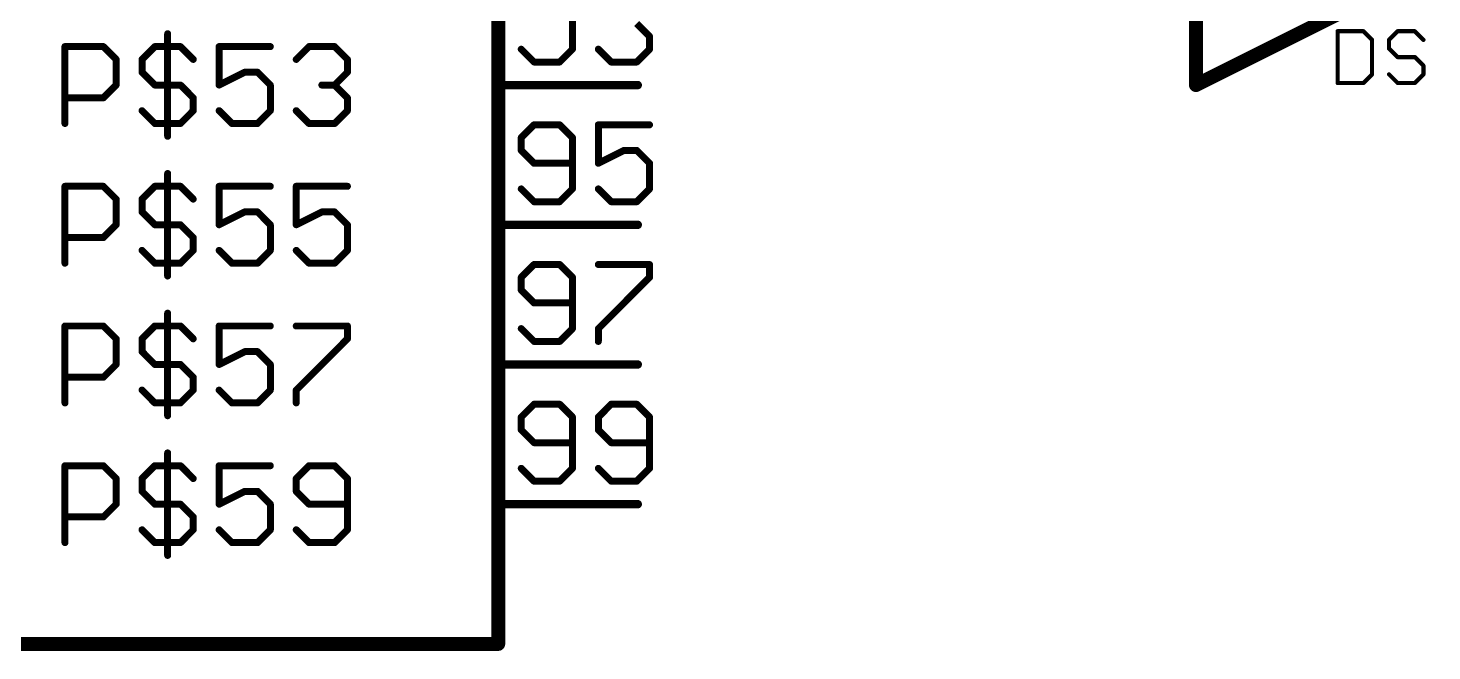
# Model space of a CAD drawing. Extents: x -72 to 265, y -97 to 216.
# Drawn here: x -6.02 to 19.53, y 22.73 to 34.06 of the extents above; entities that cross this region are included whole.
import ezdxf

# ---------------------------------------------------------------- set-up
doc = ezdxf.new("R2010")
doc.units = 0
for name, color, linetype in [('94', 14, 'CONTINUOUS'), ('95', 251, 'CONTINUOUS'), ('96', 251, 'CONTINUOUS')]:
    doc.layers.add(name, color=color, linetype=linetype)

msp = doc.modelspace()

# ---------------------------------------------------------------- linework, layer by layer
at = {"layer": '94'}
for points, const_width in [([(2.54, 22.86), (2.54, 101.6)], 0.254), ([(15.24, 40.64), (15.24, 33.02)], 0.254), ([(15.24, 33.02), (22.86, 36.83)], 0.254), ([(5.08, 33.02), (2.54, 33.02)], 0.1524), ([(5.08, 30.48), (2.54, 30.48)], 0.1524), ([(5.08, 27.94), (2.54, 27.94)], 0.1524), ([(5.08, 25.4), (2.54, 25.4)], 0.1524), ([(-25.4, 22.86), (2.54, 22.86)], 0.254)]:
    msp.add_lwpolyline(points, dxfattribs=dict(at, const_width=const_width))
for points, const_width in [([(2.54, 33.0581, 1), (2.54, 32.9819)], 0.0762), ([(5.08, 32.9819, 1), (5.08, 33.0581)], 0.0762), ([(15.2116, 33.0768, 1), (15.2684, 32.9632)], 0.127), ([(15.1765, 33.02, 1), (15.3035, 33.02)], 0.127), ([(2.54, 30.5181, 1), (2.54, 30.4419)], 0.0762), ([(5.08, 30.4419, 1), (5.08, 30.5181)], 0.0762), ([(2.54, 27.9781, 1), (2.54, 27.9019)], 0.0762), ([(5.08, 27.9019, 1), (5.08, 27.9781)], 0.0762), ([(2.54, 25.4381, 1), (2.54, 25.3619)], 0.0762), ([(5.08, 25.3619, 1), (5.08, 25.4381)], 0.0762), ([(2.4765, 22.86, 1), (2.6035, 22.86)], 0.127), ([(2.54, 22.7965, 1), (2.54, 22.9235)], 0.127)]:
    msp.add_lwpolyline(points, format="xyb", dxfattribs=dict(at, const_width=const_width))
at = {"layer": '95', "const_width": 0.127}
for points in [[(3.8912, 33.6721), (3.8912, 34.6043)], [(-3.4771, 33.9527), (-3.4771, 32.0885)], [(5.0615, 34.1382), (5.2945, 33.9052)], [(-5.3464, 32.3215), (-5.3464, 33.7197)], [(-5.3464, 33.7197), (-4.6473, 33.7197)], [(-4.6473, 33.7197), (-4.4143, 33.4867)], [(-3.9431, 33.4867), (-3.7101, 33.7197)], [(-3.7101, 33.7197), (-3.244, 33.7197)], [(-3.244, 33.7197), (-3.011, 33.4867)], [(-1.6077, 33.7197), (-2.5399, 33.7197)], [(-2.5399, 33.7197), (-2.5399, 33.0206)], [(-1.1366, 33.4867), (-0.9036, 33.7197)], [(-0.9036, 33.7197), (-0.4375, 33.7197)], [(-0.4375, 33.7197), (-0.2045, 33.4867)], [(2.9591, 33.6721), (3.1921, 33.4391)], [(3.6582, 33.4391), (3.8912, 33.6721)], [(4.5954, 33.4391), (4.3624, 33.6721)], [(5.2945, 33.6721), (5.0615, 33.4391)], [(5.2945, 33.9052), (5.2945, 33.6721)], [(-4.4143, 33.4867), (-4.4143, 33.0206)], [(-3.9431, 33.2536), (-3.9431, 33.4867)], [(-0.2045, 33.4867), (-0.2045, 33.2536)], [(3.1921, 33.4391), (3.6582, 33.4391)], [(5.0615, 33.4391), (4.5954, 33.4391)], [(-3.7101, 33.0206), (-3.9431, 33.2536)], [(-2.5399, 33.0206), (-2.0738, 33.2536)], [(-2.0738, 33.2536), (-1.8408, 33.2536)], [(-1.8408, 33.2536), (-1.6077, 33.0206)], [(-0.2045, 33.2536), (-0.4375, 33.0206)], [(-4.4143, 33.0206), (-4.6473, 32.7876)], [(-3.244, 33.0206), (-3.7101, 33.0206)], [(-3.011, 32.7876), (-3.244, 33.0206)], [(-1.6077, 33.0206), (-1.6077, 32.5545)], [(-0.4375, 33.0206), (-0.6705, 33.0206)], [(-0.4375, 33.0206), (-0.2045, 32.7876)], [(-4.6473, 32.7876), (-5.3464, 32.7876)], [(-3.011, 32.5545), (-3.011, 32.7876)], [(-0.2045, 32.7876), (-0.2045, 32.5545)], [(-3.9431, 32.5545), (-3.7101, 32.3215)], [(-3.244, 32.3215), (-3.011, 32.5545)], [(-2.3068, 32.3215), (-2.5399, 32.5545)], [(-1.6077, 32.5545), (-1.8408, 32.3215)], [(-0.9036, 32.3215), (-1.1366, 32.5545)], [(-0.2045, 32.5545), (-0.4375, 32.3215)], [(-3.7101, 32.3215), (-3.244, 32.3215)], [(-1.8408, 32.3215), (-2.3068, 32.3215)], [(-0.4375, 32.3215), (-0.9036, 32.3215)], [(3.1921, 32.2973), (2.9591, 32.0643)], [(3.6582, 32.2973), (3.1921, 32.2973)], [(3.8912, 32.0643), (3.6582, 32.2973)], [(5.2945, 32.2973), (4.3624, 32.2973)], [(4.3624, 32.2973), (4.3624, 31.5982)], [(2.9591, 32.0643), (2.9591, 31.8312)], [(3.8912, 31.1321), (3.8912, 32.0643)], [(2.9591, 31.8312), (3.1921, 31.5982)], [(4.3624, 31.5982), (4.8284, 31.8312)], [(4.8284, 31.8312), (5.0615, 31.8312)], [(5.0615, 31.8312), (5.2945, 31.5982)], [(-3.4771, 31.4127), (-3.4771, 29.5485)], [(3.1921, 31.5982), (3.8912, 31.5982)], [(5.2945, 31.5982), (5.2945, 31.1321)], [(-5.3464, 29.7815), (-5.3464, 31.1797)], [(-5.3464, 31.1797), (-4.6473, 31.1797)], [(-4.6473, 31.1797), (-4.4143, 30.9467)], [(-3.9431, 30.9467), (-3.7101, 31.1797)], [(-3.7101, 31.1797), (-3.244, 31.1797)], [(-3.244, 31.1797), (-3.011, 30.9467)], [(-1.6077, 31.1797), (-2.5399, 31.1797)], [(-2.5399, 31.1797), (-2.5399, 30.4806)], [(-0.2045, 31.1797), (-1.1366, 31.1797)], [(-1.1366, 31.1797), (-1.1366, 30.4806)], [(2.9591, 31.1321), (3.1921, 30.8991)], [(3.6582, 30.8991), (3.8912, 31.1321)], [(4.5954, 30.8991), (4.3624, 31.1321)], [(5.2945, 31.1321), (5.0615, 30.8991)], [(-4.4143, 30.9467), (-4.4143, 30.4806)], [(-3.9431, 30.7136), (-3.9431, 30.9467)], [(3.1921, 30.8991), (3.6582, 30.8991)], [(5.0615, 30.8991), (4.5954, 30.8991)], [(-3.7101, 30.4806), (-3.9431, 30.7136)], [(-2.5399, 30.4806), (-2.0738, 30.7136)], [(-2.0738, 30.7136), (-1.8408, 30.7136)], [(-1.8408, 30.7136), (-1.6077, 30.4806)], [(-1.1366, 30.4806), (-0.6705, 30.7136)], [(-0.6705, 30.7136), (-0.4375, 30.7136)], [(-0.4375, 30.7136), (-0.2045, 30.4806)], [(-4.4143, 30.4806), (-4.6473, 30.2476)], [(-3.244, 30.4806), (-3.7101, 30.4806)], [(-3.011, 30.2476), (-3.244, 30.4806)], [(-1.6077, 30.4806), (-1.6077, 30.0145)], [(-0.2045, 30.4806), (-0.2045, 30.0145)], [(-4.6473, 30.2476), (-5.3464, 30.2476)], [(-3.011, 30.0145), (-3.011, 30.2476)], [(-3.9431, 30.0145), (-3.7101, 29.7815)], [(-3.244, 29.7815), (-3.011, 30.0145)], [(-2.3068, 29.7815), (-2.5399, 30.0145)], [(-1.6077, 30.0145), (-1.8408, 29.7815)], [(-0.9036, 29.7815), (-1.1366, 30.0145)], [(-0.2045, 30.0145), (-0.4375, 29.7815)], [(-3.7101, 29.7815), (-3.244, 29.7815)], [(-1.8408, 29.7815), (-2.3068, 29.7815)], [(-0.4375, 29.7815), (-0.9036, 29.7815)], [(3.1921, 29.7573), (2.9591, 29.5243)], [(3.6582, 29.7573), (3.1921, 29.7573)], [(3.8912, 29.5243), (3.6582, 29.7573)], [(4.3624, 29.7573), (5.2945, 29.7573)], [(5.2945, 29.7573), (5.2945, 29.5243)], [(2.9591, 29.5243), (2.9591, 29.2912)], [(3.8912, 28.5921), (3.8912, 29.5243)], [(5.2945, 29.5243), (4.3624, 28.5921)], [(2.9591, 29.2912), (3.1921, 29.0582)], [(-3.4771, 28.8727), (-3.4771, 27.0085)], [(3.1921, 29.0582), (3.8912, 29.0582)], [(-5.3464, 27.2415), (-5.3464, 28.6397)], [(-5.3464, 28.6397), (-4.6473, 28.6397)], [(-4.6473, 28.6397), (-4.4143, 28.4067)], [(-3.9431, 28.4067), (-3.7101, 28.6397)], [(-3.7101, 28.6397), (-3.244, 28.6397)], [(-3.244, 28.6397), (-3.011, 28.4067)], [(-1.6077, 28.6397), (-2.5399, 28.6397)], [(-2.5399, 28.6397), (-2.5399, 27.9406)], [(-1.1366, 28.6397), (-0.2045, 28.6397)], [(-0.2045, 28.6397), (-0.2045, 28.4067)], [(2.9591, 28.5921), (3.1921, 28.3591)], [(3.6582, 28.3591), (3.8912, 28.5921)], [(4.3624, 28.5921), (4.3624, 28.3591)], [(-4.4143, 28.4067), (-4.4143, 27.9406)], [(-3.9431, 28.1736), (-3.9431, 28.4067)], [(-0.2045, 28.4067), (-1.1366, 27.4745)], [(3.1921, 28.3591), (3.6582, 28.3591)], [(-3.7101, 27.9406), (-3.9431, 28.1736)], [(-2.5399, 27.9406), (-2.0738, 28.1736)], [(-2.0738, 28.1736), (-1.8408, 28.1736)], [(-1.8408, 28.1736), (-1.6077, 27.9406)], [(-4.4143, 27.9406), (-4.6473, 27.7076)], [(-3.244, 27.9406), (-3.7101, 27.9406)], [(-3.011, 27.7076), (-3.244, 27.9406)], [(-1.6077, 27.9406), (-1.6077, 27.4745)], [(-4.6473, 27.7076), (-5.3464, 27.7076)], [(-3.011, 27.4745), (-3.011, 27.7076)], [(-3.9431, 27.4745), (-3.7101, 27.2415)], [(-3.244, 27.2415), (-3.011, 27.4745)], [(-2.3068, 27.2415), (-2.5399, 27.4745)], [(-1.6077, 27.4745), (-1.8408, 27.2415)], [(-1.1366, 27.4745), (-1.1366, 27.2415)], [(-3.7101, 27.2415), (-3.244, 27.2415)], [(-1.8408, 27.2415), (-2.3068, 27.2415)], [(3.1921, 27.2173), (2.9591, 26.9843)], [(3.6582, 27.2173), (3.1921, 27.2173)], [(3.8912, 26.9843), (3.6582, 27.2173)], [(4.5954, 27.2173), (4.3624, 26.9843)], [(5.0615, 27.2173), (4.5954, 27.2173)], [(5.2945, 26.9843), (5.0615, 27.2173)], [(2.9591, 26.9843), (2.9591, 26.7512)], [(3.8912, 26.0521), (3.8912, 26.9843)], [(4.3624, 26.9843), (4.3624, 26.7512)], [(5.2945, 26.0521), (5.2945, 26.9843)], [(2.9591, 26.7512), (3.1921, 26.5182)], [(3.1921, 26.5182), (3.8912, 26.5182)], [(4.3624, 26.7512), (4.5954, 26.5182)], [(4.5954, 26.5182), (5.2945, 26.5182)], [(-3.4771, 26.3327), (-3.4771, 24.4685)], [(-5.3464, 24.7015), (-5.3464, 26.0997)], [(-5.3464, 26.0997), (-4.6473, 26.0997)], [(-4.6473, 26.0997), (-4.4143, 25.8667)], [(-3.9431, 25.8667), (-3.7101, 26.0997)], [(-3.7101, 26.0997), (-3.244, 26.0997)], [(-3.244, 26.0997), (-3.011, 25.8667)], [(-1.6077, 26.0997), (-2.5399, 26.0997)], [(-2.5399, 26.0997), (-2.5399, 25.4006)], [(-0.9036, 26.0997), (-1.1366, 25.8667)], [(-0.4375, 26.0997), (-0.9036, 26.0997)], [(-0.2045, 25.8667), (-0.4375, 26.0997)], [(2.9591, 26.0521), (3.1921, 25.8191)], [(3.6582, 25.8191), (3.8912, 26.0521)], [(4.3624, 26.0521), (4.5954, 25.8191)], [(5.0615, 25.8191), (5.2945, 26.0521)], [(-4.4143, 25.8667), (-4.4143, 25.4006)], [(-3.9431, 25.6336), (-3.9431, 25.8667)], [(-1.1366, 25.8667), (-1.1366, 25.6336)], [(-0.2045, 24.9345), (-0.2045, 25.8667)], [(3.1921, 25.8191), (3.6582, 25.8191)], [(4.5954, 25.8191), (5.0615, 25.8191)], [(-3.7101, 25.4006), (-3.9431, 25.6336)], [(-2.5399, 25.4006), (-2.0738, 25.6336)], [(-2.0738, 25.6336), (-1.8408, 25.6336)], [(-1.8408, 25.6336), (-1.6077, 25.4006)], [(-1.1366, 25.6336), (-0.9036, 25.4006)], [(-4.4143, 25.4006), (-4.6473, 25.1676)], [(-3.244, 25.4006), (-3.7101, 25.4006)], [(-3.011, 25.1676), (-3.244, 25.4006)], [(-1.6077, 25.4006), (-1.6077, 24.9345)], [(-0.9036, 25.4006), (-0.2045, 25.4006)], [(-4.6473, 25.1676), (-5.3464, 25.1676)], [(-3.011, 24.9345), (-3.011, 25.1676)], [(-3.9431, 24.9345), (-3.7101, 24.7015)], [(-3.244, 24.7015), (-3.011, 24.9345)], [(-2.3068, 24.7015), (-2.5399, 24.9345)], [(-1.6077, 24.9345), (-1.8408, 24.7015)], [(-1.1366, 24.9345), (-0.9036, 24.7015)], [(-0.4375, 24.7015), (-0.2045, 24.9345)], [(-3.7101, 24.7015), (-3.244, 24.7015)], [(-1.8408, 24.7015), (-2.3068, 24.7015)], [(-0.9036, 24.7015), (-0.4375, 24.7015)]]:
    msp.add_lwpolyline(points, dxfattribs=at)
at = {"layer": '95', "const_width": 0.0635}
for points in [[(-3.4453, 33.9527, 1), (-3.5088, 33.9527)], [(-5.3147, 33.7197, 1), (-5.3782, 33.7197)], [(-5.3464, 33.7514, 1), (-5.3464, 33.6879)], [(-4.6249, 33.7421, 1), (-4.6698, 33.6972)], [(-4.6473, 33.6879, 1), (-4.6473, 33.7514)], [(-3.7101, 33.7514, 1), (-3.7101, 33.6879)], [(-3.6877, 33.6972, 1), (-3.7326, 33.7421)], [(-3.2216, 33.7421, 1), (-3.2665, 33.6972)], [(-3.244, 33.6879, 1), (-3.244, 33.7514)], [(-2.5399, 33.7514, 1), (-2.5399, 33.6879)], [(-2.5081, 33.7197, 1), (-2.5716, 33.7197)], [(-1.6077, 33.6879, 1), (-1.6077, 33.7514)], [(-0.9036, 33.7514, 1), (-0.9036, 33.6879)], [(-0.8811, 33.6972, 1), (-0.926, 33.7421)], [(-0.415, 33.7421, 1), (-0.4599, 33.6972)], [(-0.4375, 33.6879, 1), (-0.4375, 33.7514)], [(2.9816, 33.6946, 1), (2.9366, 33.6497)], [(3.9137, 33.6497, 1), (3.8688, 33.6946)], [(4.3848, 33.6946, 1), (4.3399, 33.6497)], [(5.3263, 33.9052, 1), (5.2628, 33.9052)], [(5.2721, 33.8827, 1), (5.317, 33.9276)], [(5.317, 33.6497, 1), (5.2721, 33.6946)], [(-4.3825, 33.4867, 1), (-4.446, 33.4867)], [(-4.4367, 33.4642, 1), (-4.3918, 33.5091)], [(-3.9114, 33.4867, 1), (-3.9749, 33.4867)], [(-3.9656, 33.5091, 1), (-3.9207, 33.4642)], [(-3.0335, 33.4642, 1), (-2.9886, 33.5091)], [(-1.159, 33.5091, 1), (-1.1141, 33.4642)], [(-0.1727, 33.4867, 1), (-0.2362, 33.4867)], [(-0.2269, 33.4642, 1), (-0.182, 33.5091)], [(3.1921, 33.4709, 1), (3.1921, 33.4074)], [(3.1697, 33.4166, 1), (3.2146, 33.4616)], [(3.6357, 33.4616, 1), (3.6806, 33.4166)], [(3.6582, 33.4074, 1), (3.6582, 33.4709)], [(3.8595, 33.6721, 1), (3.923, 33.6721)], [(4.5954, 33.4709, 1), (4.5954, 33.4074)], [(4.573, 33.4166, 1), (4.6179, 33.4616)], [(5.039, 33.4616, 1), (5.0839, 33.4166)], [(5.0615, 33.4074, 1), (5.0615, 33.4709)], [(5.2628, 33.6721, 1), (5.3263, 33.6721)], [(-3.9207, 33.2761, 1), (-3.9656, 33.2312)], [(-3.9749, 33.2536, 1), (-3.9114, 33.2536)], [(-2.0738, 33.2854, 1), (-2.0738, 33.2219)], [(-2.0596, 33.2252, 1), (-2.088, 33.282)], [(-1.8183, 33.2761, 1), (-1.8632, 33.2312)], [(-1.8408, 33.2219, 1), (-1.8408, 33.2854)], [(-0.2362, 33.2536, 1), (-0.1727, 33.2536)], [(-0.182, 33.2312, 1), (-0.2269, 33.2761)], [(-4.446, 33.0206, 1), (-4.3825, 33.0206)], [(-4.3918, 32.9981, 1), (-4.4367, 33.043)], [(-3.7101, 33.0523, 1), (-3.7101, 32.9888)], [(-3.7326, 32.9981, 1), (-3.6877, 33.043)], [(-3.2216, 33.043, 1), (-3.2665, 32.9981)], [(-3.244, 32.9888, 1), (-3.244, 33.0523)], [(-2.5541, 33.049, 1), (-2.5257, 32.9922)], [(-2.5716, 33.0206, 1), (-2.5081, 33.0206)], [(-1.576, 33.0206, 1), (-1.6395, 33.0206)], [(-1.6302, 32.9981, 1), (-1.5853, 33.043)], [(-0.6705, 33.0523, 1), (-0.6705, 32.9888)], [(-0.415, 33.043, 1), (-0.4599, 32.9981)], [(-0.4599, 33.043, 1), (-0.415, 32.9981)], [(-0.4375, 32.9888, 1), (-0.4375, 33.0523)], [(-5.3464, 32.8193, 1), (-5.3464, 32.7558)], [(-4.6698, 32.81, 1), (-4.6249, 32.7651)], [(-4.6473, 32.7558, 1), (-4.6473, 32.8193)], [(-2.9793, 32.7876, 1), (-3.0428, 32.7876)], [(-3.0335, 32.7651, 1), (-2.9886, 32.81)], [(-0.1727, 32.7876, 1), (-0.2362, 32.7876)], [(-0.2269, 32.7651, 1), (-0.182, 32.81)], [(-3.9207, 32.577, 1), (-3.9656, 32.5321)], [(-3.0428, 32.5545, 1), (-2.9793, 32.5545)], [(-2.9886, 32.5321, 1), (-3.0335, 32.577)], [(-2.5174, 32.577, 1), (-2.5623, 32.5321)], [(-1.6395, 32.5545, 1), (-1.576, 32.5545)], [(-1.5853, 32.5321, 1), (-1.6302, 32.577)], [(-1.1141, 32.577, 1), (-1.159, 32.5321)], [(-0.2362, 32.5545, 1), (-0.1727, 32.5545)], [(-0.182, 32.5321, 1), (-0.2269, 32.577)], [(-5.3782, 32.3215, 1), (-5.3147, 32.3215)], [(-3.7101, 32.3533, 1), (-3.7101, 32.2897)], [(-3.7326, 32.299, 1), (-3.6877, 32.344)], [(-3.2665, 32.344, 1), (-3.2216, 32.299)], [(-3.244, 32.2897, 1), (-3.244, 32.3533)], [(-2.3068, 32.3533, 1), (-2.3068, 32.2897)], [(-2.3293, 32.299, 1), (-2.2844, 32.344)], [(-1.8632, 32.344, 1), (-1.8183, 32.299)], [(-1.8408, 32.2897, 1), (-1.8408, 32.3533)], [(-0.9036, 32.3533, 1), (-0.9036, 32.2897)], [(-0.926, 32.299, 1), (-0.8811, 32.344)], [(-0.4599, 32.344, 1), (-0.415, 32.299)], [(-0.4375, 32.2897, 1), (-0.4375, 32.3533)], [(3.1921, 32.329, 1), (3.1921, 32.2655)], [(3.2146, 32.2748, 1), (3.1697, 32.3197)], [(3.6806, 32.3197, 1), (3.6357, 32.2748)], [(3.6582, 32.2655, 1), (3.6582, 32.329)], [(4.3941, 32.2973, 1), (4.3306, 32.2973)], [(4.3624, 32.329, 1), (4.3624, 32.2655)], [(5.2945, 32.2655, 1), (5.2945, 32.329)], [(-3.5088, 32.0885, 1), (-3.4453, 32.0885)], [(2.9366, 32.0867, 1), (2.9816, 32.0418)], [(2.9909, 32.0643, 1), (2.9274, 32.0643)], [(3.923, 32.0643, 1), (3.8595, 32.0643)], [(3.8688, 32.0418, 1), (3.9137, 32.0867)], [(2.9816, 31.8537, 1), (2.9366, 31.8088)], [(2.9274, 31.8312, 1), (2.9909, 31.8312)], [(4.8284, 31.863, 1), (4.8284, 31.7995)], [(4.8426, 31.8028, 1), (4.8142, 31.8596)], [(5.0839, 31.8537, 1), (5.039, 31.8088)], [(5.0615, 31.7995, 1), (5.0615, 31.863)], [(-3.4453, 31.4127, 1), (-3.5088, 31.4127)], [(3.1921, 31.6299, 1), (3.1921, 31.5664)], [(3.1697, 31.5757, 1), (3.2146, 31.6206)], [(3.8912, 31.5664, 1), (3.8912, 31.6299)], [(4.3306, 31.5982, 1), (4.3941, 31.5982)], [(4.3482, 31.6266, 1), (4.3766, 31.5698)], [(5.3263, 31.5982, 1), (5.2628, 31.5982)], [(5.2721, 31.5757, 1), (5.317, 31.6206)], [(-5.3147, 31.1797, 1), (-5.3782, 31.1797)], [(-5.3464, 31.2114, 1), (-5.3464, 31.1479)], [(-4.6249, 31.2021, 1), (-4.6698, 31.1572)], [(-4.6473, 31.1479, 1), (-4.6473, 31.2114)], [(-3.7101, 31.2114, 1), (-3.7101, 31.1479)], [(-3.6877, 31.1572, 1), (-3.7326, 31.2021)], [(-3.2216, 31.2021, 1), (-3.2665, 31.1572)], [(-3.244, 31.1479, 1), (-3.244, 31.2114)], [(-2.5399, 31.2114, 1), (-2.5399, 31.1479)], [(-2.5081, 31.1797, 1), (-2.5716, 31.1797)], [(-1.6077, 31.1479, 1), (-1.6077, 31.2114)], [(-1.1366, 31.2114, 1), (-1.1366, 31.1479)], [(-1.1048, 31.1797, 1), (-1.1683, 31.1797)], [(-0.2045, 31.1479, 1), (-0.2045, 31.2114)], [(2.9816, 31.1546, 1), (2.9366, 31.1097)], [(3.9137, 31.1097, 1), (3.8688, 31.1546)], [(4.3848, 31.1546, 1), (4.3399, 31.1097)], [(5.317, 31.1097, 1), (5.2721, 31.1546)], [(-4.3825, 30.9467, 1), (-4.446, 30.9467)], [(-4.4367, 30.9242, 1), (-4.3918, 30.9691)], [(-3.9114, 30.9467, 1), (-3.9749, 30.9467)], [(-3.9656, 30.9691, 1), (-3.9207, 30.9242)], [(-3.0335, 30.9242, 1), (-2.9886, 30.9691)], [(3.1921, 30.9308, 1), (3.1921, 30.8674)], [(3.1697, 30.8766, 1), (3.2146, 30.9216)], [(3.6357, 30.9216, 1), (3.6806, 30.8766)], [(3.6582, 30.8674, 1), (3.6582, 30.9308)], [(3.8595, 31.1321, 1), (3.923, 31.1321)], [(4.5954, 30.9308, 1), (4.5954, 30.8674)], [(4.573, 30.8766, 1), (4.6179, 30.9216)], [(5.039, 30.9216, 1), (5.0839, 30.8766)], [(5.0615, 30.8674, 1), (5.0615, 30.9308)], [(5.2628, 31.1321, 1), (5.3263, 31.1321)], [(-3.9207, 30.7361, 1), (-3.9656, 30.6912)], [(-3.9749, 30.7136, 1), (-3.9114, 30.7136)], [(-2.0738, 30.7454, 1), (-2.0738, 30.6819)], [(-2.0596, 30.6852, 1), (-2.088, 30.742)], [(-1.8183, 30.7361, 1), (-1.8632, 30.6912)], [(-1.8408, 30.6819, 1), (-1.8408, 30.7454)], [(-0.6705, 30.7454, 1), (-0.6705, 30.6819)], [(-0.6563, 30.6852, 1), (-0.6847, 30.742)], [(-0.415, 30.7361, 1), (-0.4599, 30.6912)], [(-0.4375, 30.6819, 1), (-0.4375, 30.7454)], [(-4.446, 30.4806, 1), (-4.3825, 30.4806)], [(-4.3918, 30.4581, 1), (-4.4367, 30.503)], [(-3.7101, 30.5123, 1), (-3.7101, 30.4488)], [(-3.7326, 30.4581, 1), (-3.6877, 30.503)], [(-3.2216, 30.503, 1), (-3.2665, 30.4581)], [(-3.244, 30.4488, 1), (-3.244, 30.5123)], [(-2.5541, 30.509, 1), (-2.5257, 30.4522)], [(-2.5716, 30.4806, 1), (-2.5081, 30.4806)], [(-1.576, 30.4806, 1), (-1.6395, 30.4806)], [(-1.6302, 30.4581, 1), (-1.5853, 30.503)], [(-1.1508, 30.509, 1), (-1.1224, 30.4522)], [(-1.1683, 30.4806, 1), (-1.1048, 30.4806)], [(-0.1727, 30.4806, 1), (-0.2362, 30.4806)], [(-0.2269, 30.4581, 1), (-0.182, 30.503)], [(-5.3464, 30.2793, 1), (-5.3464, 30.2158)], [(-4.6698, 30.27, 1), (-4.6249, 30.2251)], [(-4.6473, 30.2158, 1), (-4.6473, 30.2793)], [(-2.9793, 30.2476, 1), (-3.0428, 30.2476)], [(-3.0335, 30.2251, 1), (-2.9886, 30.27)], [(-3.9207, 30.037, 1), (-3.9656, 29.9921)], [(-3.0428, 30.0145, 1), (-2.9793, 30.0145)], [(-2.9886, 29.9921, 1), (-3.0335, 30.037)], [(-2.5174, 30.037, 1), (-2.5623, 29.9921)], [(-1.6395, 30.0145, 1), (-1.576, 30.0145)], [(-1.5853, 29.9921, 1), (-1.6302, 30.037)], [(-1.1141, 30.037, 1), (-1.159, 29.9921)], [(-0.2362, 30.0145, 1), (-0.1727, 30.0145)], [(-0.182, 29.9921, 1), (-0.2269, 30.037)], [(-5.3782, 29.7815, 1), (-5.3147, 29.7815)], [(-3.7101, 29.8133, 1), (-3.7101, 29.7498)], [(-3.7326, 29.759, 1), (-3.6877, 29.804)], [(-3.2665, 29.804, 1), (-3.2216, 29.759)], [(-3.244, 29.7498, 1), (-3.244, 29.8133)], [(-2.3068, 29.8133, 1), (-2.3068, 29.7498)], [(-2.3293, 29.759, 1), (-2.2844, 29.804)], [(-1.8632, 29.804, 1), (-1.8183, 29.759)], [(-1.8408, 29.7498, 1), (-1.8408, 29.8133)], [(-0.9036, 29.8133, 1), (-0.9036, 29.7498)], [(-0.926, 29.759, 1), (-0.8811, 29.804)], [(-0.4599, 29.804, 1), (-0.415, 29.759)], [(-0.4375, 29.7498, 1), (-0.4375, 29.8133)], [(3.1921, 29.789, 1), (3.1921, 29.7255)], [(3.2146, 29.7348, 1), (3.1697, 29.7797)], [(3.6806, 29.7797, 1), (3.6357, 29.7348)], [(3.6582, 29.7255, 1), (3.6582, 29.789)], [(4.3624, 29.789, 1), (4.3624, 29.7255)], [(5.3263, 29.7573, 1), (5.2628, 29.7573)], [(5.2945, 29.7255, 1), (5.2945, 29.789)], [(-3.5088, 29.5485, 1), (-3.4453, 29.5485)], [(2.9366, 29.5467, 1), (2.9816, 29.5018)], [(2.9909, 29.5243, 1), (2.9274, 29.5243)], [(3.923, 29.5243, 1), (3.8595, 29.5243)], [(3.8688, 29.5018, 1), (3.9137, 29.5467)], [(5.2628, 29.5243, 1), (5.3263, 29.5243)], [(5.317, 29.5018, 1), (5.2721, 29.5467)], [(2.9816, 29.3137, 1), (2.9366, 29.2688)], [(2.9274, 29.2912, 1), (2.9909, 29.2912)], [(-3.4453, 28.8727, 1), (-3.5088, 28.8727)], [(3.1921, 29.0899, 1), (3.1921, 29.0264)], [(3.1697, 29.0357, 1), (3.2146, 29.0806)], [(3.8912, 29.0264, 1), (3.8912, 29.0899)], [(-5.3147, 28.6397, 1), (-5.3782, 28.6397)], [(-5.3464, 28.6714, 1), (-5.3464, 28.6079)], [(-4.6249, 28.6621, 1), (-4.6698, 28.6172)], [(-4.6473, 28.6079, 1), (-4.6473, 28.6714)], [(-3.7101, 28.6714, 1), (-3.7101, 28.6079)], [(-3.6877, 28.6172, 1), (-3.7326, 28.6621)], [(-3.2216, 28.6621, 1), (-3.2665, 28.6172)], [(-3.244, 28.6079, 1), (-3.244, 28.6714)], [(-2.5081, 28.6397, 1), (-2.5716, 28.6397)], [(-2.5399, 28.6714, 1), (-2.5399, 28.6079)], [(-1.6077, 28.6079, 1), (-1.6077, 28.6714)], [(-1.1366, 28.6714, 1), (-1.1366, 28.6079)], [(-0.1727, 28.6397, 1), (-0.2362, 28.6397)], [(-0.2045, 28.6079, 1), (-0.2045, 28.6714)], [(2.9816, 28.6146, 1), (2.9366, 28.5697)], [(3.8595, 28.5921, 1), (3.923, 28.5921)], [(3.9137, 28.5697, 1), (3.8688, 28.6146)], [(4.3941, 28.5921, 1), (4.3306, 28.5921)], [(4.3399, 28.6146, 1), (4.3848, 28.5697)], [(-4.3825, 28.4067, 1), (-4.446, 28.4067)], [(-4.4367, 28.3842, 1), (-4.3918, 28.4291)], [(-3.9114, 28.4067, 1), (-3.9749, 28.4067)], [(-3.9656, 28.4291, 1), (-3.9207, 28.3842)], [(-3.0335, 28.3842, 1), (-2.9886, 28.4291)], [(-0.2362, 28.4067, 1), (-0.1727, 28.4067)], [(-0.182, 28.3842, 1), (-0.2269, 28.4291)], [(3.1921, 28.3909, 1), (3.1921, 28.3274)], [(3.1697, 28.3366, 1), (3.2146, 28.3816)], [(3.6357, 28.3816, 1), (3.6806, 28.3366)], [(3.6582, 28.3274, 1), (3.6582, 28.3909)], [(4.3306, 28.3591, 1), (4.3941, 28.3591)], [(-3.9207, 28.1961, 1), (-3.9656, 28.1512)], [(-3.9749, 28.1736, 1), (-3.9114, 28.1736)], [(-2.0738, 28.2054, 1), (-2.0738, 28.1419)], [(-2.0596, 28.1452, 1), (-2.088, 28.202)], [(-1.8183, 28.1961, 1), (-1.8632, 28.1512)], [(-1.8408, 28.1419, 1), (-1.8408, 28.2054)], [(-4.446, 27.9406, 1), (-4.3825, 27.9406)], [(-4.3918, 27.9181, 1), (-4.4367, 27.963)], [(-3.7101, 27.9723, 1), (-3.7101, 27.9088)], [(-3.7326, 27.9181, 1), (-3.6877, 27.963)], [(-3.2216, 27.963, 1), (-3.2665, 27.9181)], [(-3.244, 27.9088, 1), (-3.244, 27.9723)], [(-2.5541, 27.969, 1), (-2.5257, 27.9122)], [(-2.5716, 27.9406, 1), (-2.5081, 27.9406)], [(-1.576, 27.9406, 1), (-1.6395, 27.9406)], [(-1.6302, 27.9181, 1), (-1.5853, 27.963)], [(-5.3464, 27.7393, 1), (-5.3464, 27.6758)], [(-4.6698, 27.73, 1), (-4.6249, 27.6851)], [(-4.6473, 27.6758, 1), (-4.6473, 27.7393)], [(-2.9793, 27.7076, 1), (-3.0428, 27.7076)], [(-3.0335, 27.6851, 1), (-2.9886, 27.73)], [(-3.9207, 27.497, 1), (-3.9656, 27.4521)], [(-3.0428, 27.4745, 1), (-2.9793, 27.4745)], [(-2.9886, 27.4521, 1), (-3.0335, 27.497)], [(-2.5174, 27.497, 1), (-2.5623, 27.4521)], [(-1.6395, 27.4745, 1), (-1.576, 27.4745)], [(-1.5853, 27.4521, 1), (-1.6302, 27.497)], [(-1.1048, 27.4745, 1), (-1.1683, 27.4745)], [(-1.159, 27.497, 1), (-1.1141, 27.4521)], [(-5.3782, 27.2415, 1), (-5.3147, 27.2415)], [(-3.7101, 27.2733, 1), (-3.7101, 27.2098)], [(-3.7326, 27.219, 1), (-3.6877, 27.264)], [(-3.2665, 27.264, 1), (-3.2216, 27.219)], [(-3.244, 27.2098, 1), (-3.244, 27.2733)], [(-2.3068, 27.2733, 1), (-2.3068, 27.2098)], [(-2.3293, 27.219, 1), (-2.2844, 27.264)], [(-1.8632, 27.264, 1), (-1.8183, 27.219)], [(-1.8408, 27.2098, 1), (-1.8408, 27.2733)], [(-1.1683, 27.2415, 1), (-1.1048, 27.2415)], [(3.1921, 27.249, 1), (3.1921, 27.1855)], [(3.2146, 27.1948, 1), (3.1697, 27.2397)], [(3.6806, 27.2397, 1), (3.6357, 27.1948)], [(3.6582, 27.1855, 1), (3.6582, 27.249)], [(4.5954, 27.249, 1), (4.5954, 27.1855)], [(4.6179, 27.1948, 1), (4.573, 27.2397)], [(5.0839, 27.2397, 1), (5.039, 27.1948)], [(5.0615, 27.1855, 1), (5.0615, 27.249)], [(-3.5088, 27.0085, 1), (-3.4453, 27.0085)], [(2.9366, 27.0067, 1), (2.9816, 26.9618)], [(2.9909, 26.9843, 1), (2.9274, 26.9843)], [(3.923, 26.9843, 1), (3.8595, 26.9843)], [(3.8688, 26.9618, 1), (3.9137, 27.0067)], [(4.3941, 26.9843, 1), (4.3306, 26.9843)], [(4.3399, 27.0067, 1), (4.3848, 26.9618)], [(5.3263, 26.9843, 1), (5.2628, 26.9843)], [(5.2721, 26.9618, 1), (5.317, 27.0067)], [(2.9816, 26.7737, 1), (2.9366, 26.7288)], [(2.9274, 26.7512, 1), (2.9909, 26.7512)], [(3.1921, 26.5499, 1), (3.1921, 26.4864)], [(3.8912, 26.4864, 1), (3.8912, 26.5499)], [(4.3306, 26.7512, 1), (4.3941, 26.7512)], [(4.3848, 26.7737, 1), (4.3399, 26.7288)], [(4.5954, 26.5499, 1), (4.5954, 26.4864)], [(5.2945, 26.4864, 1), (5.2945, 26.5499)], [(-3.4453, 26.3327, 1), (-3.5088, 26.3327)], [(3.1697, 26.4957, 1), (3.2146, 26.5406)], [(4.573, 26.4957, 1), (4.6179, 26.5406)], [(-5.3147, 26.0997, 1), (-5.3782, 26.0997)], [(-5.3464, 26.1314, 1), (-5.3464, 26.0679)], [(-4.6249, 26.1221, 1), (-4.6698, 26.0772)], [(-4.6473, 26.0679, 1), (-4.6473, 26.1314)], [(-3.7101, 26.1314, 1), (-3.7101, 26.0679)], [(-3.6877, 26.0772, 1), (-3.7326, 26.1221)], [(-3.2216, 26.1221, 1), (-3.2665, 26.0772)], [(-3.244, 26.0679, 1), (-3.244, 26.1314)], [(-2.5081, 26.0997, 1), (-2.5716, 26.0997)], [(-2.5399, 26.1314, 1), (-2.5399, 26.0679)], [(-1.6077, 26.0679, 1), (-1.6077, 26.1314)], [(-0.9036, 26.1314, 1), (-0.9036, 26.0679)], [(-0.8811, 26.0772, 1), (-0.926, 26.1221)], [(-0.415, 26.1221, 1), (-0.4599, 26.0772)], [(-0.4375, 26.0679, 1), (-0.4375, 26.1314)], [(2.9816, 26.0746, 1), (2.9366, 26.0297)], [(3.8595, 26.0521, 1), (3.923, 26.0521)], [(3.9137, 26.0297, 1), (3.8688, 26.0746)], [(4.3848, 26.0746, 1), (4.3399, 26.0297)], [(5.2628, 26.0521, 1), (5.3263, 26.0521)], [(5.317, 26.0297, 1), (5.2721, 26.0746)], [(-4.3825, 25.8667, 1), (-4.446, 25.8667)], [(-4.4367, 25.8442, 1), (-4.3918, 25.8891)], [(-3.9114, 25.8667, 1), (-3.9749, 25.8667)], [(-3.9656, 25.8891, 1), (-3.9207, 25.8442)], [(-3.0335, 25.8442, 1), (-2.9886, 25.8891)], [(-1.1048, 25.8667, 1), (-1.1683, 25.8667)], [(-1.159, 25.8891, 1), (-1.1141, 25.8442)], [(-0.1727, 25.8667, 1), (-0.2362, 25.8667)], [(-0.2269, 25.8442, 1), (-0.182, 25.8891)], [(3.1921, 25.8509, 1), (3.1921, 25.7874)], [(3.1697, 25.7966, 1), (3.2146, 25.8416)], [(3.6357, 25.8416, 1), (3.6806, 25.7966)], [(3.6582, 25.7874, 1), (3.6582, 25.8509)], [(4.5954, 25.8509, 1), (4.5954, 25.7874)], [(4.573, 25.7966, 1), (4.6179, 25.8416)], [(5.039, 25.8416, 1), (5.0839, 25.7966)], [(5.0615, 25.7874, 1), (5.0615, 25.8509)], [(-3.9207, 25.6561, 1), (-3.9656, 25.6112)], [(-3.9749, 25.6336, 1), (-3.9114, 25.6336)], [(-2.0738, 25.6654, 1), (-2.0738, 25.6019)], [(-2.0596, 25.6052, 1), (-2.088, 25.662)], [(-1.8183, 25.6561, 1), (-1.8632, 25.6112)], [(-1.8408, 25.6019, 1), (-1.8408, 25.6654)], [(-1.1141, 25.6561, 1), (-1.159, 25.6112)], [(-1.1683, 25.6336, 1), (-1.1048, 25.6336)], [(-4.446, 25.4006, 1), (-4.3825, 25.4006)], [(-4.3918, 25.3781, 1), (-4.4367, 25.423)], [(-3.7101, 25.4323, 1), (-3.7101, 25.3688)], [(-3.7326, 25.3781, 1), (-3.6877, 25.423)], [(-3.2216, 25.423, 1), (-3.2665, 25.3781)], [(-3.244, 25.3688, 1), (-3.244, 25.4323)], [(-2.5541, 25.429, 1), (-2.5257, 25.3722)], [(-2.5716, 25.4006, 1), (-2.5081, 25.4006)], [(-1.576, 25.4006, 1), (-1.6395, 25.4006)], [(-1.6302, 25.3781, 1), (-1.5853, 25.423)], [(-0.9036, 25.4323, 1), (-0.9036, 25.3688)], [(-0.926, 25.3781, 1), (-0.8811, 25.423)], [(-0.2045, 25.3688, 1), (-0.2045, 25.4323)], [(-5.3464, 25.1993, 1), (-5.3464, 25.1358)], [(-4.6698, 25.19, 1), (-4.6249, 25.1451)], [(-4.6473, 25.1358, 1), (-4.6473, 25.1993)], [(-2.9793, 25.1676, 1), (-3.0428, 25.1676)], [(-3.0335, 25.1451, 1), (-2.9886, 25.19)], [(-3.9207, 24.957, 1), (-3.9656, 24.9121)], [(-3.0428, 24.9345, 1), (-2.9793, 24.9345)], [(-2.9886, 24.9121, 1), (-3.0335, 24.957)], [(-2.5174, 24.957, 1), (-2.5623, 24.9121)], [(-1.6395, 24.9345, 1), (-1.576, 24.9345)], [(-1.5853, 24.9121, 1), (-1.6302, 24.957)], [(-1.1141, 24.957, 1), (-1.159, 24.9121)], [(-0.2362, 24.9345, 1), (-0.1727, 24.9345)], [(-0.182, 24.9121, 1), (-0.2269, 24.957)], [(-5.3782, 24.7015, 1), (-5.3147, 24.7015)], [(-3.7101, 24.7333, 1), (-3.7101, 24.6698)], [(-3.7326, 24.679, 1), (-3.6877, 24.724)], [(-3.2665, 24.724, 1), (-3.2216, 24.679)], [(-3.244, 24.6698, 1), (-3.244, 24.7333)], [(-2.3068, 24.7333, 1), (-2.3068, 24.6698)], [(-2.3293, 24.679, 1), (-2.2844, 24.724)], [(-1.8632, 24.724, 1), (-1.8183, 24.679)], [(-1.8408, 24.6698, 1), (-1.8408, 24.7333)], [(-0.9036, 24.7333, 1), (-0.9036, 24.6698)], [(-0.926, 24.679, 1), (-0.8811, 24.724)], [(-0.4599, 24.724, 1), (-0.415, 24.679)], [(-0.4375, 24.6698, 1), (-0.4375, 24.7333)], [(-3.5088, 24.4685, 1), (-3.4453, 24.4685)]]:
    msp.add_lwpolyline(points, format="xyb", dxfattribs=at)
at = {"layer": '96', "const_width": 0.0381}
for points in [[(17.8181, 34.0178, 1), (17.8181, 33.9797)], [(17.8372, 33.9987, 1), (17.7991, 33.9987)], [(18.3019, 34.0122, 1), (18.2749, 33.9852)], [(18.2884, 33.9797, 1), (18.2884, 34.0178)], [(18.9104, 34.0178, 1), (18.9104, 33.9797)], [(18.9239, 33.9852, 1), (18.8969, 34.0122)], [(19.2374, 34.0122, 1), (19.2104, 33.9852)], [(19.2239, 33.9797, 1), (19.2239, 34.0178)], [(18.4642, 33.8419, 1), (18.4261, 33.8419)], [(18.4317, 33.8285, 1), (18.4586, 33.8554)], [(18.7401, 33.8554, 1), (18.7671, 33.8285)], [(18.7727, 33.8419, 1), (18.7346, 33.8419)], [(19.3672, 33.8285, 1), (19.3942, 33.8554)], [(18.7671, 33.6986, 1), (18.7401, 33.6717)], [(18.7346, 33.6852, 1), (18.7727, 33.6852)], [(18.9104, 33.5475, 1), (18.9104, 33.5094)], [(18.8969, 33.5149, 1), (18.9239, 33.5419)], [(19.2374, 33.5419, 1), (19.2104, 33.5149)], [(19.2239, 33.5094, 1), (19.2239, 33.5475)], [(18.4261, 33.2149, 1), (18.4642, 33.2149)], [(18.4586, 33.2014, 1), (18.4317, 33.2283)], [(18.7671, 33.2283, 1), (18.7401, 33.2014)], [(19.3997, 33.3716, 1), (19.3616, 33.3716)], [(19.3616, 33.2149, 1), (19.3997, 33.2149)], [(19.3672, 33.3582, 1), (19.3942, 33.3851)], [(19.3942, 33.2014, 1), (19.3672, 33.2283)], [(17.8181, 33.0772, 1), (17.8181, 33.0391)], [(17.7991, 33.0581, 1), (17.8372, 33.0581)], [(18.2749, 33.0716, 1), (18.3019, 33.0446)], [(18.2884, 33.0391, 1), (18.2884, 33.0772)], [(18.9104, 33.0772, 1), (18.9104, 33.0391)], [(18.8969, 33.0446, 1), (18.9239, 33.0716)], [(19.2104, 33.0716, 1), (19.2374, 33.0446)], [(19.2239, 33.0391, 1), (19.2239, 33.0772)]]:
    msp.add_lwpolyline(points, format="xyb", dxfattribs=at)
at = {"layer": '96', "const_width": 0.0762}
for points in [[(17.8181, 33.9987), (17.8181, 33.0581)], [(18.2884, 33.9987), (17.8181, 33.9987)], [(18.4452, 33.8419), (18.2884, 33.9987)], [(18.9104, 33.9987), (18.7536, 33.8419)], [(19.2239, 33.9987), (18.9104, 33.9987)], [(19.3807, 33.8419), (19.2239, 33.9987)], [(18.4452, 33.2149), (18.4452, 33.8419)], [(18.7536, 33.8419), (18.7536, 33.6852)], [(18.7536, 33.6852), (18.9104, 33.5284)], [(18.9104, 33.5284), (19.2239, 33.5284)], [(19.2239, 33.5284), (19.3807, 33.3716)], [(18.2884, 33.0581), (18.4452, 33.2149)], [(18.9104, 33.0581), (18.7536, 33.2149)], [(19.3807, 33.2149), (19.2239, 33.0581)], [(19.3807, 33.3716), (19.3807, 33.2149)], [(17.8181, 33.0581), (18.2884, 33.0581)], [(19.2239, 33.0581), (18.9104, 33.0581)]]:
    msp.add_lwpolyline(points, dxfattribs=at)

doc.saveas('drawing.dxf')
